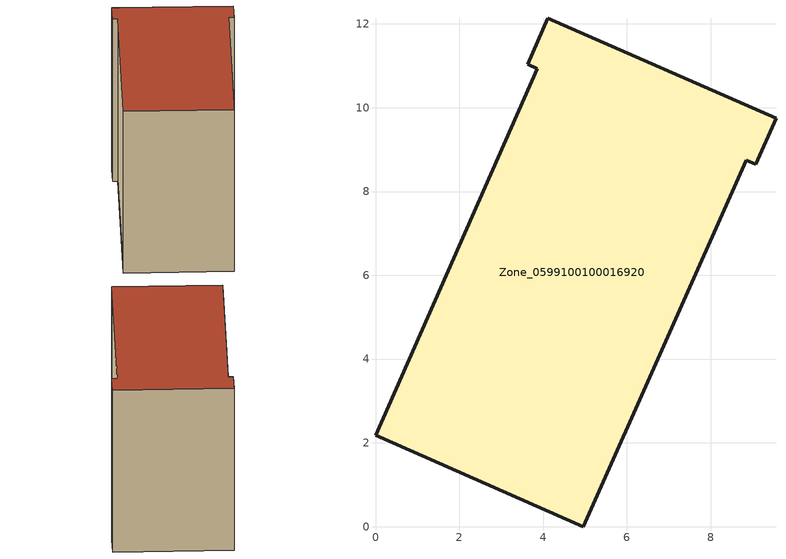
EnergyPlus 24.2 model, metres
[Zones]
Zone_0599100100016920
 floor ground (C_G): 3.63,11.04 4.11,12.13 9.56,9.75 9.08,8.65 8.85,8.75 4.96,0 0,2.18 3.87,10.93 z0
 wall outside (C_F): 9.08,8.65 9.56,9.75 4.11,12.13 3.63,11.04 3.87,10.93 0,2.18 4.96,0 8.85,8.75 9.08,8.65 z0:8.98
 roof outside (C_R): 0,2.18 4.96,0 8.85,8.75 9.08,8.65 9.56,9.75 4.11,12.13 3.63,11.04 3.87,10.93 z8.98
[BUILDING]
Pand.0599100100016920: North Axis=0; Terrain=City; Loads Convergence Tolerance Value=0.04; Temperature Convergence Tolerance Value=0.4; Solar Distribution=FullExterior; Maximum Number of Warmup Days=25; Minimum Number of Warmup Days=1
[Site:Location]
Rotterdam.The.Hague.AP_ZH_NLD Design_Conditions: Latitude=51.96; Longitude=4.45; Time Zone=1; Elevation=-4.5
[SITE:GROUNDTEMPERATURE:BUILDINGSURFACE]
18, 18, 18, 18, 18, 18, 18, 18, 18, 18, 18, 18
[MATERIAL] Thermal Absorptance=0.9; Solar Absorptance=0.7; Visible Absorptance=0.7
Name | Roughness | Thickness | Conductivity | Density | Specific Heat
G.TI.2015-2018 | MediumSmooth | 0.15 | 0.0428571 | 540 | 1210
F.TI.2015-2018 | Rough | 0.3 | 0.0666667 | 1920 | 840
R.TI.2015-2018 | MediumRough | 0.2 | 0.0333333 | 1500 | 1000
[CONSTRUCTION]
C_G: G.TI.2015-2018
C_F: F.TI.2015-2018
C_R: R.TI.2015-2018
[ZONE]
Zone_0599100100016920: Type=1; Multiplier=1; Ceiling Height=Autocalculate; Volume=Autocalculate; Floor Area=autocalculate; Part of Total Floor Area=Yes
[ZONEINFILTRATION:DESIGNFLOWRATE]
Infil_Zone_0599100100016920: Zone or ZoneList or Space or SpaceList=Zone_0599100100016920; Schedule=AlwaysOn; Design Flow Rate Calculation Method=Flow/Area; Flow Rate per Floor Area=0.0015; Constant Term Coefficient=1; Temperature Term Coefficient=0; Velocity Term Coefficient=0; Velocity Squared Term Coefficient=0
[HVACTEMPLATE:ZONE:IDEALLOADSAIRSYSTEM]
Zone_0599100100016920: Maximum Heating Supply Air Temperature=50; Minimum Cooling Supply Air Temperature=13; Maximum Heating Supply Air Humidity Ratio=0.0156; Minimum Cooling Supply Air Humidity Ratio=0.0077; Heating Limit=NoLimit; Cooling Limit=NoLimit; Dehumidification Control Type=ConstantSensibleHeatRatio; Cooling Sensible Heat Ratio=0.7; Dehumidification Setpoint=60; Humidification Control Type=None; Humidification Setpoint=30; Outdoor Air Method=None; Outdoor Air Flow Rate per Person=0.00944; Outdoor Air Flow Rate per Zone Floor Area=0; Outdoor Air Flow Rate per Zone=0; Demand Controlled Ventilation Type=None; Outdoor Air Economizer Type=NoEconomizer; Heat Recovery Type=None; Sensible Heat Recovery Effectiveness=0.7; Latent Heat Recovery Effectiveness=0.65
[ZONECONTROL:THERMOSTAT]
ThermostatControl_Zone_0599100100016920: Zone or ZoneList=Zone_0599100100016920; Control Type Schedule=DualSetpointControlType; Control 1=Thermostat_Zone_0599100100016920; Temperature Difference Between Cutout And Setpoint=0
[THERMOSTATSETPOINT:DUALSETPOINT]
Thermostat_Zone_0599100100016920: Heating Setpoint Temperature Schedule=HeatingSetpoint_Zone_0599100100016920; Cooling Setpoint Temperature Schedule=CoolingSetpoint_Zone_0599100100016920
[SCHEDULE:COMPACT]
HeatingSetpoint_Zone_0599100100016920: Through: 12/31, For: AllDays, Until: 24:00, 21
CoolingSetpoint_Zone_0599100100016920: Through: 12/31, For: AllDays, Until: 24:00, 24
DualSetpointControlType: Through: 12/31, For: AllDays, Until: 24:00, 4
AlwaysOn: Through: 12/31, For: AllDays, Until: 24:00, 1
